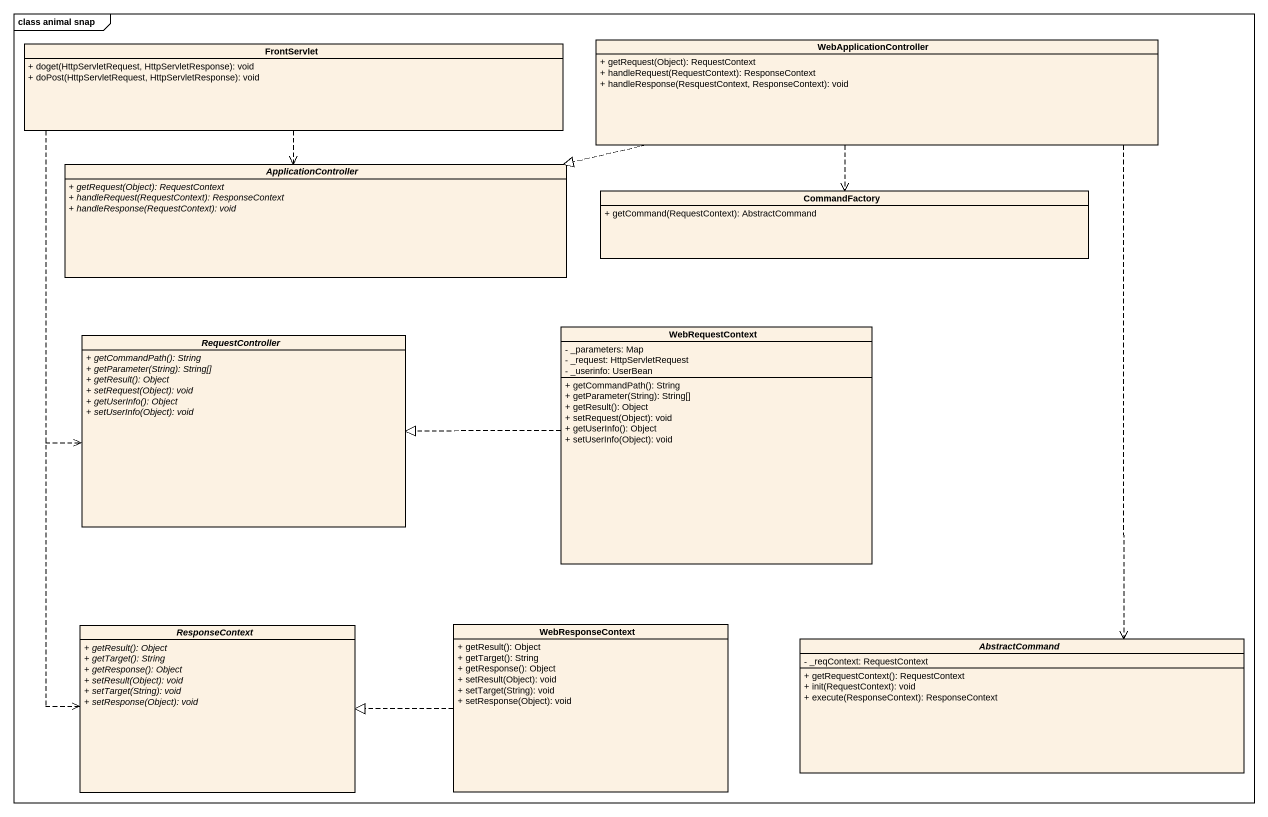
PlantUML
@startuml
mainframe class animal snap
hide circle
hide empty members
skinparam classAttributeIconSize 0
class FrontServlet {
  + doget(HttpServletRequest, HttpServletResponse): void
  + doPost(HttpServletRequest, HttpServletResponse): void
}
class WebApplicationController {
  + getRequest(Object): RequestContext
  + handleRequest(RequestContext): ResponseContext
  + handleResponse(ResquestContext, ResponseContext): void
}
abstract class ApplicationController {
  {abstract} + getRequest(Object): RequestContext
  {abstract} + handleRequest(RequestContext): ResponseContext
  {abstract} + handleResponse(RequestContext): void
}
class CommandFactory {
  + getCommand(RequestContext): AbstractCommand
}
abstract class RequestController {
  {abstract} + getCommandPath(): String
  {abstract} + getParameter(String): String[]
  {abstract} + getResult(): Object
  {abstract} + setRequest(Object): void
  {abstract} + getUserInfo(): Object
  {abstract} + setUserInfo(Object): void
}
class WebRequestContext {
  - _parameters: Map
  - _request: HttpServletRequest
  - _userinfo: UserBean
  + getCommandPath(): String
  + getParameter(String): String[]
  + getResult(): Object
  + setRequest(Object): void
  + getUserInfo(): Object
  + setUserInfo(Object): void
}
abstract class ResponseContext {
  {abstract} + getResult(): Object
  {abstract} + getTarget(): String
  {abstract} + getResponse(): Object
  {abstract} + setResult(Object): void
  {abstract} + setTarget(String): void
  {abstract} + setResponse(Object): void
}
class WebResponseContext {
  + getResult(): Object
  + getTarget(): String
  + getResponse(): Object
  + setResult(Object): void
  + setTarget(String): void
  + setResponse(Object): void
}
abstract class AbstractCommand {
  - _reqContext: RequestContext
  + getRequestContext(): RequestContext
  + init(RequestContext): void
  + execute(ResponseContext): ResponseContext
}
FrontServlet ..> ApplicationController
FrontServlet ..> RequestController
FrontServlet ..> ResponseContext
WebApplicationController .left.|> ApplicationController
WebApplicationController ..> CommandFactory
WebApplicationController ..> AbstractCommand
WebRequestContext .left.|> RequestController
WebResponseContext .left.|> ResponseContext
@enduml
